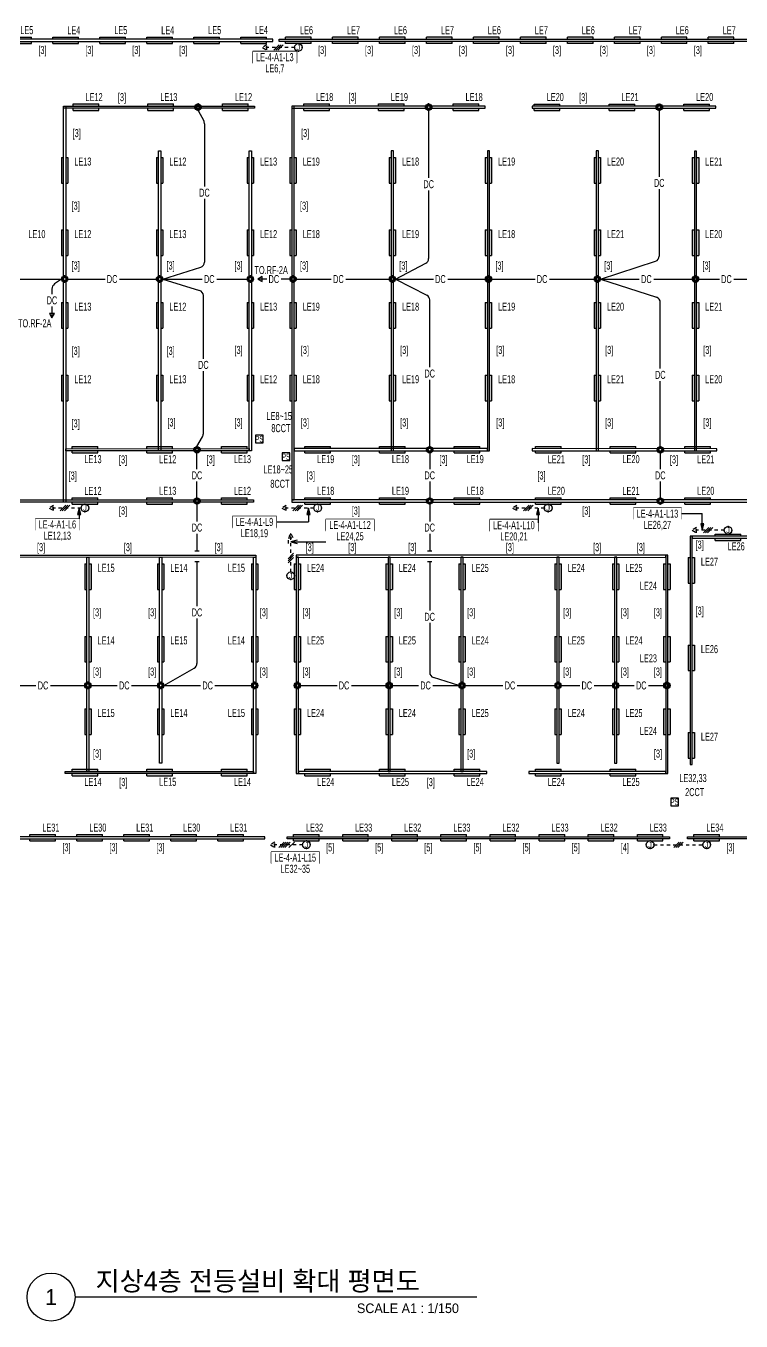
# Model space of a CAD drawing. Header units: millimetres. Extents: x 86947 to 500447, y -530175 to 1059536.
# Drawn here: x 297737 to 331235, y 360825 to 421509 of the extents above; entities that cross this region are included whole.
import ezdxf
from ezdxf.enums import TextEntityAlignment as Align

# ---------------------------------------------------------------- set-up
doc = ezdxf.new("R2010")
doc.units = ezdxf.units.MM
doc.header["$LTSCALE"] = 150
doc.set_wipeout_variables(frame=1)
doc.linetypes.add('D1', pattern=[3, 1, -1, 1])
for name, color, linetype in [('------01 Distribution Panel', 3, 'Continuous'), ('------03 Lighting Fixture', 3, 'Continuous'), ('------04 Lighting Switch', 2, 'Continuous'), ('------04 Number of Strands (가닥수)', 1, 'Continuous'), ('-----20 General Symbol', 3, 'Continuous'), ('-----23 Concealed or Exposed Wire', 4, 'D1'), ('-----25 Emergency Lighting Embeded Wire in Ceiling or Wall', 1, 'Continuous'), ('-----28 Race Way', 1, 'Continuous'), ('-----29 Indicator', 1, 'Continuous'), ('-----41 Drawing Title', 2, 'Continuous')]:
    doc.layers.add(name, color=color, linetype=linetype)
doc.styles.add('ELEC', font='')
doc.styles.get('ELEC').set_extended_font_data('Dotum')

# ---------------------------------------------------------------- blocks, each defined once
blk = doc.blocks.new('E17')
h = blk.add_hatch(color=256)
h.paths.add_polyline_path([(600, 100), (-600, 100), (-600, 0), (600, 0)])
h.paths.add_polyline_path([(600, -100), (-600, -100), (-600, -200), (600, -200)])
for p, q in [((-600, 100), (600, 100)), ((-600, 100), (-600, 0)), ((600, 100), (600, 0)), ((600, 100), (600, 0)), ((-600, -100), (-600, -200)), ((-600, -200), (600, -200)), ((600, -100), (600, -200))]:
    blk.add_line(p, q)
blk = doc.blocks.new('D01')
at = {"linetype": 'Continuous'}
blk.add_circle((0, 0), 150, dxfattribs=at)
for p in [(-150, 0), (0, 150), (150, 0), (0, -150)]:
    blk.add_point(p)
blk = doc.blocks.new('E01')
h = blk.add_hatch(color=256)
edge = h.paths.add_edge_path(flags=17)
edge.add_arc((0, 0), 75, 0, 360)
edge = h.paths.add_edge_path()
edge.add_arc((0, 0), 150, 0, 360)
blk.add_blockref('D01', (0, 0))
at = {"xscale": 0.5, "yscale": 0.5, "zscale": 0.5}
blk.add_blockref('D01', (0, 0), dxfattribs=at)
blk = doc.blocks.new('*U15')
blk.add_lwpolyline([(150, 0), (-150, 0), (-150, -300), (150, -300)], close=True)
at = {"style": 'ELEC', "width": 0.6}
blk.add_text('PS', height=250, dxfattribs=at).set_placement((0, -150), align=Align.MIDDLE)
blk = doc.blocks.new('O04')
blk.add_circle((0, 0), 150)
for p in [(-150, 0), (0, 150), (150, 0), (0, -150)]:
    blk.add_point(p)
at = {"style": 'ELEC'}
blk.add_text('J', height=214, dxfattribs=at).set_placement((0, 0), align=Align.MIDDLE)
blk = doc.blocks.new('O07')
blk.add_lwpolyline([(0, -100), (173, 0), (0, 100)], close=True)
blk = doc.blocks.new('*U44')
at = {"color": 0}
for p, q in [((-186, -106), (26, 106)), ((-106, -106), (106, 106)), ((-26, -106), (186, 106))]:
    blk.add_line(p, q, dxfattribs=at)
blk = doc.blocks.new('*U46')
at = {"color": 0}
for p, q in [((-306, -106), (-94, 106)), ((-226, -106), (-14, 106)), ((-146, -106), (66, 106)), ((-66, -106), (146, 106)), ((94, -106), (306, 106))]:
    blk.add_line(p, q, dxfattribs=at)

msp = doc.modelspace()

# ---------------------------------------------------------------- linework, layer by layer
at = {"layer": '------01 Distribution Panel', "color": 1, "elevation": 0}
for points in [[(308371, 419782), (310426, 419782), (310426, 420307), (308371, 420307)], [(326189, 398394), (328444, 398394), (328444, 398919), (326189, 398919)], [(298181, 397890), (300236, 397890), (300236, 398415), (298181, 398415)], [(307415, 398005), (309470, 398005), (309470, 398530), (307415, 398530)], [(311791, 397862), (314045, 397862), (314045, 398387), (311791, 398387)], [(319468, 397853), (321723, 397853), (321723, 398378), (319468, 398378)], [(309226, 382278), (311481, 382278), (311481, 382803), (309226, 382803)]]:
    msp.add_lwpolyline(points, close=True, dxfattribs=at)
at = {"layer": '-----23 Concealed or Exposed Wire', "elevation": 0}
for points in [[(310320, 420500), (308820, 420500)], [(300320, 398921), (298820, 398921)], [(311220, 398921), (309720, 398921)], [(322020, 398920), (320520, 398920)], [(310140, 395928), (310140, 397728)], [(330445, 397880), (328945, 397880)], [(310695, 383140), (309195, 383140)], [(327155, 383140), (329445, 383140)]]:
    msp.add_lwpolyline(points, dxfattribs=at)
at = {"layer": '-----25 Emergency Lighting Embeded Wire in Ceiling or Wall'}
for p, q in [((305800, 417550), (306064, 417059)), ((316600, 417550), (316600, 414384)), ((327400, 417549), (327400, 414444)), ((306099, 416917), (306099, 413987)), ((306099, 413405), (306099, 410440)), ((316600, 413802), (316600, 410607)), ((327400, 413862), (327400, 410721)), ((315051, 409648), (316466, 410386)), ((324651, 409648), (327227, 410483)), ((297368, 409648), (299400, 409648)), ((299400, 409648), (299081, 409417)), ((299700, 409648), (301446, 409648)), ((302118, 409648), (303849, 409648)), ((304149, 409648), (305924, 410201)), ((304149, 409648), (305991, 409648)), ((304149, 409648), (305873, 409116)), ((306672, 409648), (308100, 409648)), ((309017, 409648), (308600, 409648)), ((310100, 409648), (309697, 409648)), ((310400, 409648), (312042, 409648)), ((312723, 409648), (314751, 409648)), ((315051, 409648), (316823, 409648)), ((315051, 409648), (316515, 408892)), ((317494, 409648), (319451, 409648)), ((319476, 409648), (321585, 409648)), ((322257, 409648), (324351, 409648)), ((324651, 409648), (326467, 409648)), ((324651, 409648), (327277, 408793)), ((327148, 409647), (328950, 409647)), ((329250, 409647), (330222, 409647)), ((330893, 409647), (331850, 409647)), ((298957, 409174), (298957, 408942)), ((306049, 405916), (306049, 408877)), ((316650, 405512), (316650, 408670)), ((327450, 405451), (327450, 408555)), ((298957, 408360), (298957, 407827)), ((306049, 402410), (306049, 405335)), ((316650, 401801), (316650, 404930)), ((327450, 401800), (327450, 404869)), ((305750, 401801), (306011, 402262)), ((305750, 400742), (305750, 401501)), ((316650, 401501), (316650, 400742)), ((327450, 401500), (327450, 400741)), ((305750, 399401), (305750, 400160)), ((316650, 400160), (316650, 399401)), ((327450, 400159), (327450, 399400)), ((305750, 399101), (305750, 398296)), ((316650, 399101), (316650, 398296)), ((305750, 397715), (305750, 396910)), ((316650, 397714), (316650, 396910)), ((305650, 396910), (305850, 396910)), ((316550, 396910), (316750, 396910)), ((305650, 396410), (305850, 396410)), ((305750, 396410), (305750, 394320)), ((316550, 396410), (316750, 396410)), ((316650, 396410), (316650, 394115)), ((305750, 393738), (305750, 391636)), ((316650, 393534), (316650, 391219)), ((304199, 390608), (305624, 391419)), ((318011, 390608), (316825, 390980)), ((296590, 390608), (298207, 390608)), ((298887, 390608), (300489, 390608)), ((300789, 390608), (302016, 390608)), ((302687, 390608), (303899, 390608)), ((304199, 390608), (305921, 390608)), ((306593, 390608), (308300, 390608)), ((310600, 390608), (312310, 390608)), ((312981, 390608), (314676, 390608)), ((314901, 390608), (316128, 390608)), ((316799, 390608), (318011, 390608)), ((318311, 390608), (320082, 390608)), ((320753, 390608), (322510, 390608)), ((322810, 390608), (323682, 390608)), ((324353, 390608), (325211, 390608)), ((325511, 390608), (326230, 390608)), ((326901, 390608), (327606, 390608))]:
    msp.add_line(p, q, dxfattribs=at)
for centre, radius, start, end in [((305799, 416917), 300, 0, 28.23034), ((305849, 410440), 250, 287.29608, 0), ((316350, 410607), 250, 297.52777, 0), ((327150, 410721), 250, 287.96094, 0), ((299257, 409174), 300, 125.91108, 180), ((305799, 408877), 250, 0, 72.84343), ((316400, 408670), 250, 0, 62.66155), ((327200, 408555), 250, 0, 71.96102), ((305749, 402410), 300, 330.53682, 0), ((305500, 391636), 250, 299.62401, 359.99987), ((316900, 391219), 250, 180.00012, 252.59734)]:
    msp.add_arc(centre, radius, start, end, dxfattribs=at)
at = {"layer": '-----28 Race Way', "elevation": 0}
for points in [[(276700, 420780), (309300, 420780), (309300, 420880), (276700, 420880)], [(342200, 420780), (309600, 420780), (309600, 420880), (342200, 420880)], [(308450, 417750), (308450, 417650), (299500, 417650), (299500, 417750)], [(299500, 417750), (299600, 417750), (299600, 399201), (299500, 399201)], [(310200, 417750), (310200, 417650), (319250, 417650), (319250, 417750)], [(310300, 417750), (310200, 417750), (310200, 399301), (310300, 399301)], [(321451, 417749), (321451, 417649), (330050, 417649), (330050, 417749)], [(303949, 415648), (304049, 415648), (304049, 401602), (303949, 401602)], [(308200, 415648), (308300, 415648), (308300, 401602), (308200, 401602)], [(314951, 415648), (314851, 415648), (314851, 401602), (314951, 401602)], [(319451, 415648), (319351, 415648), (319351, 401602), (319451, 401602)], [(324551, 415648), (324451, 415648), (324451, 401602), (324551, 401602)], [(329150, 415647), (329050, 415647), (329050, 401600), (329150, 401600)], [(308200, 401702), (308200, 401602), (299600, 401601), (299600, 401701)], [(310300, 401702), (310300, 401602), (319351, 401602), (319351, 401702)], [(321451, 401702), (321451, 401602), (330100, 401600), (330100, 401700)], [(308400, 399301), (308400, 399201), (278000, 399200), (278000, 399300)], [(310200, 399301), (310200, 399201), (340900, 399200), (340900, 399300)], [(328850, 386900), (328950, 386900), (328950, 397600), (328850, 397600)], [(328950, 397600), (328950, 397500), (339600, 397500), (339600, 397600)], [(291194, 396609), (291194, 396709), (308500, 396710), (308500, 396610)], [(300589, 396610), (300689, 396610), (300690, 386579), (300590, 386579)], [(303999, 396610), (304099, 396610), (304100, 386959), (304000, 386959)], [(308400, 396610), (308500, 396610), (308500, 386479), (308400, 386479)], [(327706, 396609), (327706, 396709), (310400, 396710), (310400, 396610)], [(310500, 396610), (310400, 396610), (310400, 386479), (310500, 386479)], [(314801, 396610), (314701, 396610), (314700, 386579), (314800, 386579)], [(318211, 396610), (318111, 396610), (318110, 386579), (318210, 386579)], [(322710, 396610), (322610, 396610), (322609, 386959), (322709, 386959)], [(325411, 396610), (325311, 396610), (325310, 386959), (325410, 386959)], [(327806, 396709), (327706, 396709), (327706, 386478), (327806, 386478)], [(308400, 386579), (308400, 386479), (299579, 386479), (299579, 386579)], [(310500, 386579), (310500, 386479), (319321, 386479), (319321, 386579)], [(321300, 386578), (321300, 386478), (327706, 386478), (327706, 386578)], [(291025, 383420), (308925, 383420), (308925, 383520), (291025, 383520)], [(327875, 383420), (309975, 383420), (309975, 383520), (327875, 383520)], [(342025, 383420), (328725, 383420), (328725, 383520), (342025, 383520)]]:
    msp.add_lwpolyline(points, close=True, dxfattribs=at)
at = {"layer": '-----29 Indicator', "color": 1}
for p, q in [((310970, 398921), (310895, 398621)), ((311045, 398621), (310970, 398921)), ((310895, 398621), (311045, 398621)), ((329494, 398180), (329344, 398180)), ((329344, 398180), (329419, 397880)), ((329419, 397880), (329494, 398180)), ((310040, 397262), (310040, 397412)), ((310440, 397412), (310140, 397337)), ((310140, 397337), (310440, 397262))]:
    msp.add_line(p, q, dxfattribs=at)
at = {"layer": '-----29 Indicator'}
for p, q in [((310970, 398921), (310970, 398268)), ((329419, 397880), (329419, 398656))]:
    msp.add_line(p, q, dxfattribs=at)
at = {"layer": '-----41 Drawing Title', "color": 7}
msp.add_line((318861, 361950), (300039, 361950), dxfattribs=at)
msp.add_circle((298914, 361950), 1125, dxfattribs=at)

# ---------------------------------------------------------------- block references
at = {"layer": '------03 Lighting Fixture', "color": 3, "xscale": -1}
for p, rotation in [((297400, 420780), 180), ((299600, 420780), 180), ((301800, 420780), 180), ((304000, 420780), 180), ((306200, 420780), 180), ((308400, 420780), 180), ((300550, 417650), 180), ((304050, 417650), 180), ((307550, 417650), 180), ((311350, 417650), 180), ((314850, 417650), 180), ((318350, 417650), 180), ((322150, 417649), 180), ((325650, 417649), 180), ((329150, 417649), 180), ((299500, 414747), 90), ((303949, 414747), 90), ((308200, 414747), 90), ((310200, 414747), 90), ((314851, 414747), 90), ((319351, 414747), 90), ((324451, 414747), 90), ((329050, 414747), 90), ((299500, 411347), 90), ((303949, 411347), 90), ((308200, 411347), 90), ((310200, 411347), 90), ((314851, 411347), 90), ((319351, 411347), 90), ((324451, 411347), 90), ((329050, 411347), 90), ((299500, 407947), 90), ((303949, 407947), 90), ((308200, 407947), 90), ((310200, 407947), 90), ((314851, 407947), 90), ((319351, 407947), 90), ((324451, 407947), 90), ((329050, 407947), 90), ((299500, 404547), 90), ((303949, 404547), 90), ((308200, 404547), 90), ((310200, 404547), 90), ((314851, 404547), 90), ((319351, 404547), 90), ((324451, 404547), 90), ((329050, 404547), 90), ((300500, 401601), 180), ((304000, 401601), 180), ((307500, 401601), 180), ((311400, 401601), 180), ((314900, 401601), 180), ((318400, 401601), 180), ((322200, 401600), 180), ((325700, 401600), 180), ((329200, 401600), 180), ((300500, 399201), 180), ((304000, 399201), 180), ((307500, 399201), 180), ((311400, 399201), 180), ((314900, 399201), 180), ((318400, 399201), 180), ((322200, 399200), 180), ((325700, 399200), 180), ((329200, 399200), 180), ((330625, 397500), 180), ((300589, 395708), 90), ((303999, 395708), 90), ((308400, 395708), 90), ((310400, 395708), 90), ((314701, 395708), 90), ((318111, 395708), 90), ((322610, 395708), 90), ((325311, 395708), 90), ((327706, 395708), 90), ((328850, 396000), 90), ((300589, 392308), 90), ((303999, 392308), 90), ((308400, 392308), 90), ((310400, 392308), 90), ((314701, 392308), 90), ((318111, 392308), 90), ((322610, 392308), 90), ((325311, 392308), 90), ((327706, 392308), 90), ((328850, 391900), 90), ((300589, 388908), 90), ((303999, 388908), 90), ((308400, 388908), 90), ((310400, 388908), 90), ((314701, 388908), 90), ((318111, 388908), 90), ((322610, 388908), 90), ((325311, 388908), 90), ((327706, 388908), 90), ((328850, 387800), 90), ((300500, 386479), 180), ((304000, 386479), 180), ((307500, 386479), 180), ((311400, 386479), 180), ((314900, 386479), 180), ((318400, 386479), 180), ((322200, 386478), 180), ((325700, 386478), 180), ((298525, 383420), 180), ((300725, 383420), 180), ((302925, 383420), 180), ((305125, 383420), 180), ((307325, 383420), 180), ((310875, 383420), 180), ((313175, 383420), 180), ((315475, 383420), 180), ((317775, 383420), 180), ((320075, 383420), 180), ((322375, 383420), 180), ((324675, 383420), 180), ((326975, 383420), 180), ((329625, 383420), 180)]:
    msp.add_blockref('E17', p, dxfattribs=dict(at, rotation=rotation))
at = {"layer": '------03 Lighting Fixture', "color": 3, "rotation": 180.0000000000019}
for p in [(310500, 420780), (312700, 420780), (314900, 420780), (317100, 420780), (319300, 420780), (321500, 420780), (323700, 420780), (325900, 420780), (328100, 420780), (330300, 420780)]:
    msp.add_blockref('E17', p, dxfattribs=at)
at = {"layer": '------03 Lighting Fixture'}
for p in [(305800, 417700), (316600, 417700), (327400, 417699), (299550, 409648), (303999, 409648), (308250, 409648), (310250, 409648), (314901, 409648), (319401, 409648), (324501, 409648), (329100, 409647), (305750, 401651), (316650, 401651), (327450, 401650), (305750, 399251), (316650, 399251), (300639, 390608), (304049, 390608), (308450, 390608), (310450, 390608), (314751, 390608), (318161, 390608), (322660, 390608), (325361, 390608), (327756, 390608)]:
    msp.add_blockref('E01', p, dxfattribs=at)
at = {"layer": '------04 Lighting Switch', "xscale": 1.2, "yscale": 1.2, "zscale": 1.2}
for p in [(308670, 402330), (309920, 401500), (328120, 385330)]:
    msp.add_blockref('*U15', p, dxfattribs=at)
at = {"layer": '------04 Number of Strands (가닥수)', "xscale": 1.2, "yscale": 1.2, "zscale": 1.2}
for p in [(299570, 398921), (310470, 398921), (321270, 398920), (329695, 397880), (328300, 383140)]:
    msp.add_blockref('*U44', p, dxfattribs=at)
at = {"layer": '------04 Number of Strands (가닥수)', "xscale": -1.2, "yscale": 1.2, "zscale": 1.2, "rotation": 90}
msp.add_blockref('*U44', (310140, 396578), dxfattribs=at)
at = {"layer": '-----20 General Symbol', "xscale": 1.2, "yscale": 1.2, "zscale": 1.2}
for p in [(310500, 420500), (300500, 398921), (311400, 398921), (322200, 398920), (330625, 397880), (310140, 395748), (310875, 383140), (326975, 383140), (329625, 383140)]:
    msp.add_blockref('O04', p, dxfattribs=at)
at = {"layer": '-----23 Concealed or Exposed Wire', "xscale": 1.199999999953434, "yscale": 1.199999999953434, "zscale": 1.199999999953434}
for p, rotation in [((309028, 420500), 180), ((299028, 398921), 180), ((309928, 398921), 180), ((320728, 398920), 180), ((310140, 397520), 89.99999999999999), ((329153, 397880), 180), ((309403, 383140), 180)]:
    msp.add_blockref('O07', p, dxfattribs=dict(at, rotation=rotation))
at = {"layer": '-----25 Emergency Lighting Embeded Wire in Ceiling or Wall', "xscale": 1.199999999953434, "yscale": 1.199999999953434, "zscale": 1.199999999953434}
for p, rotation in [((308808, 409648), 180), ((298957, 408035), 270)]:
    msp.add_blockref('O07', p, dxfattribs=dict(at, rotation=rotation))

# ---------------------------------------------------------------- texts
at = {"layer": '------04 Lighting Switch', "style": 'ELEC', "width": 0.7}
for s, p in [('LE5', (297780, 421307)), ('LE4', (299980, 421307)), ('LE5', (302180, 421307)), ('LE4', (304380, 421307)), ('LE5', (306580, 421307)), ('LE4', (308771, 421321)), ('LE6', (310880, 421307)), ('LE7', (313080, 421307)), ('LE6', (315280, 421307)), ('LE7', (317480, 421307)), ('LE6', (319680, 421307)), ('LE7', (321880, 421307)), ('LE6', (324080, 421307)), ('LE7', (326280, 421307)), ('LE6', (328480, 421307)), ('LE7', (330680, 421307)), ('LE12', (300930, 418177)), ('LE13', (304430, 418177)), ('LE12', (307930, 418177)), ('LE18', (311730, 418177)), ('LE19', (315230, 418177)), ('LE18', (318730, 418177)), ('LE20', (322530, 418176)), ('LE21', (326030, 418176)), ('LE20', (329530, 418176)), ('LE13', (300403, 415155, 0)), ('LE12', (304852, 415155)), ('LE13', (309103, 415155)), ('LE19', (311103, 415155)), ('LE18', (315754, 415155)), ('LE19', (320254, 415155)), ('LE20', (325354, 415155)), ('LE21', (329953, 415155)), ('LE10', (298252, 411755)), ('LE12', (300403, 411755, 0)), ('LE13', (304852, 411755)), ('LE12', (309103, 411755)), ('LE18', (311103, 411755)), ('LE19', (315754, 411755)), ('LE18', (320254, 411755)), ('LE21', (325354, 411755)), ('LE20', (329953, 411755)), ('LE13', (300403, 408355, 0)), ('LE12', (304852, 408355)), ('LE13', (309103, 408355)), ('LE19', (311103, 408355)), ('LE18', (315754, 408355)), ('LE19', (320254, 408355)), ('LE20', (325354, 408355)), ('LE21', (329953, 408355)), ('LE12', (300403, 404955, 0)), ('LE13', (304852, 404955)), ('LE12', (309103, 404955)), ('LE18', (311103, 404955)), ('LE19', (315754, 404955)), ('LE18', (320254, 404955)), ('LE21', (325354, 404955)), ('LE20', (329953, 404955)), ('LE8~15', (309602, 403230)), ('8CCT', (309680, 402662)), ('LE13', (300880, 401211)), ('LE12', (304380, 401211)), ('LE13', (307880, 401211)), ('LE19', (311780, 401211)), ('LE18', (315280, 401211)), ('LE19', (318780, 401211)), ('LE21', (322580, 401210)), ('LE20', (326080, 401210)), ('LE21', (329580, 401210)), ('LE18~25', (309557, 400729, 0)), ('LE12', (300880, 399728)), ('LE13', (304380, 399728)), ('LE12', (307880, 399728)), ('8CCT', (309634, 400057, 0)), ('LE18', (311780, 399728)), ('LE19', (315280, 399728)), ('LE18', (318780, 399728)), ('LE20', (322580, 399727)), ('LE21', (326080, 399727)), ('LE20', (329580, 399727)), ('LE26', (331005, 397127)), ('LE15', (301493, 396117)), ('LE14', (304902, 396117)), ('LE15', (307597, 396117)), ('LE24', (311303, 396117)), ('LE24', (315604, 396117)), ('LE25', (319014, 396117)), ('LE24', (323513, 396117)), ('LE25', (326214, 396117)), ('LE27', (329753, 396408)), ('LE24', (326893, 395279)), ('LE14', (301493, 392717)), ('LE15', (304902, 392717)), ('LE14', (307597, 392717)), ('LE25', (311303, 392717)), ('LE25', (315604, 392717)), ('LE24', (319014, 392717)), ('LE25', (323513, 392717)), ('LE24', (326214, 392717)), ('LE23', (326893, 391879)), ('LE26', (329753, 392308)), ('LE15', (301493, 389317)), ('LE14', (304902, 389317)), ('LE15', (307597, 389317)), ('LE24', (311303, 389317)), ('LE24', (315604, 389317)), ('LE25', (319014, 389317)), ('LE24', (323513, 389317)), ('LE25', (326214, 389317)), ('LE24', (326893, 388479)), ('LE27', (329753, 388208)), ('LE14', (300880, 386089)), ('LE15', (304380, 386089)), ('LE14', (307880, 386089)), ('LE24', (311780, 386089)), ('LE25', (315280, 386089)), ('LE24', (318780, 386089)), ('LE24', (322580, 386088)), ('LE25', (326080, 386088)), ('LE32,33', (328983, 386236)), ('2CCT', (329061, 385611)), ('LE31', (298905, 383947)), ('LE30', (301105, 383947)), ('LE31', (303305, 383947)), ('LE30', (305505, 383947)), ('LE31', (307705, 383947)), ('LE32', (311255, 383947)), ('LE33', (313555, 383947)), ('LE32', (315855, 383947)), ('LE33', (318155, 383947)), ('LE32', (320455, 383947)), ('LE33', (322755, 383947)), ('LE32', (325055, 383947)), ('LE33', (327355, 383947)), ('LE34', (330005, 383947))]:
    msp.add_text(s, height=375, dxfattribs=at).set_placement(p, align=Align.MIDDLE)
at = {"layer": '-----25 Emergency Lighting Embeded Wire in Ceiling or Wall', "style": 'ELEC', "width": 0.7}
for s, p in [('DC', (306099, 413696)), ('DC', (316600, 414093)), ('DC', (327400, 414153)), ('TO.RF-2A', (309224, 410070)), ('DC', (301775, 409648)), ('DC', (306324, 409648)), ('DC', (309350, 409648)), ('DC', (312376, 409648)), ('DC', (317151, 409648)), ('DC', (321914, 409648)), ('DC', (326801, 409648)), ('DC', (330550, 409647)), ('DC', (298957, 408651, 0)), ('TO.RF-2A', (298151, 407576)), ('DC', (306049, 405626)), ('DC', (316650, 405221)), ('DC', (327450, 405160)), ('DC', (305750, 400451)), ('DC', (316650, 400451)), ('DC', (327450, 400450)), ('DC', (305750, 398005)), ('DC', (316650, 398005)), ('DC', (305750, 394029)), ('DC', (316650, 393824)), ('DC', (298540, 390608)), ('DC', (302344, 390608)), ('DC', (306249, 390608)), ('DC', (312638, 390608)), ('DC', (316456, 390608)), ('DC', (320410, 390608)), ('DC', (324010, 390608)), ('DC', (326558, 390608))]:
    msp.add_text(s, height=375, dxfattribs=at).set_placement(p, align=Align.MIDDLE)
at = {"layer": '-----28 Race Way', "style": 'ELEC', "width": 0.7}
for s, p in [('[3]', (298511, 420333)), ('[3]', (300711, 420333)), ('[3]', (302911, 420333)), ('[3]', (305111, 420333)), ('[3]', (311611, 420333)), ('[3]', (313811, 420333)), ('[3]', (316011, 420333)), ('[3]', (318211, 420333)), ('[3]', (320411, 420333)), ('[3]', (322611, 420333)), ('[3]', (324811, 420333)), ('[3]', (327011, 420333)), ('[3]', (329211, 420333)), ('[3]', (302237, 418124)), ('[3]', (313037, 418124)), ('[3]', (323837, 418123)), ('[3]', (300115, 416439, 0)), ('[3]', (310815, 416439)), ('[3]', (300065, 413037, 0)), ('[3]', (310765, 413037)), ('[3]', (300065, 410232, 0)), ('[3]', (304514, 410232)), ('[3]', (307695, 410232)), ('[3]', (310765, 410232)), ('[3]', (315416, 410232)), ('[3]', (319916, 410232)), ('[3]', (325016, 410232)), ('[3]', (329615, 410232)), ('[3]', (300065, 406237, 0)), ('[3]', (304514, 406237)), ('[3]', (307695, 406280)), ('[3]', (300065, 402837, 0)), ('[3]', (304554, 402880)), ('[3]', (307695, 402880)), ('[3]', (302286, 401150)), ('[3]', (306391, 401150)), ('[3]', (313186, 401150)), ('[3]', (317291, 401150)), ('[3]', (323986, 401149)), ('[3]', (328091, 401149)), ('[3]', (299926, 400391)), ('[3]', (311086, 400396)), ('[3]', (321886, 400395)), ('[3]', (302286, 398750)), ('[3]', (323986, 398749)), ('[3]', (302513, 397038)), ('[3]', (306763, 397038)), ('[3]', (311027, 397038)), ('[3]', (315837, 397038)), ('[3]', (324492, 397038)), ('[3]', (326542, 397038)), ('[3]', (329292, 397159)), ('[3]', (301070, 393985)), ('[3]', (303650, 393985)), ('[3]', (308881, 393985)), ('[3]', (310881, 393985)), ('[3]', (315182, 393985)), ('[3]', (318591, 393985)), ('[3]', (323090, 393985)), ('[3]', (325791, 393985)), ('[3]', (327337, 393985)), ('[3]', (329292, 394058)), ('[3]', (301070, 391209)), ('[3]', (303650, 391209)), ('[3]', (308881, 391209)), ('[3]', (310881, 391209)), ('[3]', (315182, 391209)), ('[3]', (318591, 391209)), ('[3]', (323090, 391209)), ('[3]', (325791, 391209)), ('[3]', (327337, 391209)), ('[3]', (301070, 387368)), ('[3]', (318591, 387368)), ('[3]', (327343, 387368)), ('[3]', (302301, 386030)), ('[3]', (316701, 386030)), ('[3]', (299636, 382973)), ('[3]', (301836, 382973)), ('[3]', (304036, 382973)), ('[5]', (311986, 382973)), ('[5]', (314286, 382973)), ('[5]', (316586, 382973)), ('[5]', (318886, 382973)), ('[5]', (321186, 382973)), ('[5]', (323486, 382973)), ('[4]', (325786, 382973)), ('[3]', (330736, 382973))]:
    msp.add_text(s, height=375, dxfattribs=at).set_placement(p, align=Align.MIDDLE)
for p in [(310805, 406280), (315456, 406280), (319956, 406280), (325056, 406280), (329655, 406280), (310805, 402880), (315456, 402880), (319956, 402880), (325056, 402880), (329655, 402880)]:
    msp.add_text('[3]', height=375, rotation=359.99985, dxfattribs=at).set_placement(p, align=Align.MIDDLE)
at = {"layer": '-----41 Drawing Title', "color": 2, "style": 'ELEC'}
msp.add_text('지상4층 전등설비 확대 평면도', height=900, dxfattribs=at).set_placement((300998, 362250))
at = {"layer": '-----41 Drawing Title', "color": 7, "style": 'ELEC'}
msp.add_text('1', height=750, dxfattribs=at).set_placement((298914, 361950), align=Align.MIDDLE)
at = {"layer": '-----41 Drawing Title', "style": 'ELEC'}
msp.add_text('SCALE A1 : 1/150', height=450, dxfattribs=at).set_placement((318019, 361200), align=Align.RIGHT)

# ---------------------------------------------------------------- next in the draw order: wipeouts: each hides what was drawn before it
at = {"color": 1}
for points in [[(308371, 419782), (310426, 419782), (310426, 420307), (308371, 420307)], [(326189, 398394), (328444, 398394), (328444, 398919), (326189, 398919)], [(298181, 397890), (300236, 397890), (300236, 398415), (298181, 398415)], [(307415, 398005), (309470, 398005), (309470, 398530), (307415, 398530)], [(311791, 397862), (314045, 397862), (314045, 398387), (311791, 398387)], [(319468, 397853), (321723, 397853), (321723, 398378), (319468, 398378)], [(309226, 382278), (311481, 382278), (311481, 382803), (309226, 382803)]]:
    msp.add_wipeout(points, dxfattribs=at)

# ---------------------------------------------------------------- next in the draw order: linework, layer by layer
at = {"layer": '-----29 Indicator', "color": 1}
for p, q in [((300236, 398921), (300161, 398621)), ((300311, 398621), (300236, 398921)), ((321723, 398920), (321648, 398620)), ((321798, 398620), (321723, 398920)), ((300161, 398621), (300311, 398621)), ((321648, 398620), (321798, 398620))]:
    msp.add_line(p, q, dxfattribs=at)
at = {"layer": '-----29 Indicator'}
for p, q in [((300236, 398921), (300236, 398415)), ((321723, 398920), (321723, 398228))]:
    msp.add_line(p, q, dxfattribs=at)

# ---------------------------------------------------------------- next in the draw order: block references
at = {"layer": '------03 Lighting Fixture'}
msp.add_blockref('E01', (327450, 399250), dxfattribs=at)
at = {"layer": '------04 Number of Strands (가닥수)', "xscale": 1.2, "yscale": 1.2, "zscale": 1.2}
for name, p in [('*U44', (309570, 420500)), ('*U46', (309945, 383140))]:
    msp.add_blockref(name, p, dxfattribs=at)

# ---------------------------------------------------------------- next in the draw order: texts
at = {"layer": '-----28 Race Way', "style": 'ELEC', "width": 0.7}
msp.add_text('[3]', height=375, dxfattribs=at).set_placement((313186, 398750), align=Align.MIDDLE)

# ---------------------------------------------------------------- next in the draw order: wipeouts: each hides what was drawn before it
at = {"color": 1}
for points in [[(308371, 419257), (310426, 419257), (310426, 419782), (308371, 419782)], [(326189, 397869), (328444, 397869), (328444, 398394), (326189, 398394)], [(298181, 397365), (300236, 397365), (300236, 397890), (298181, 397890)], [(307415, 397480), (309470, 397480), (309470, 398005), (307415, 398005)], [(311791, 397337), (314045, 397337), (314045, 397862), (311791, 397862)], [(319468, 397328), (321723, 397328), (321723, 397853), (319468, 397853)], [(309226, 381753), (311481, 381753), (311481, 382278), (309226, 382278)]]:
    msp.add_wipeout(points, dxfattribs=at)

# ---------------------------------------------------------------- next in the draw order: linework, layer by layer
at = {"layer": '-----29 Indicator'}
for p, q in [((309470, 398268), (310970, 398268)), ((328444, 398656), (329419, 398656)), ((310140, 397337), (311791, 397337))]:
    msp.add_line(p, q, dxfattribs=at)

# ---------------------------------------------------------------- next in the draw order: texts
at = {"layer": '-----28 Race Way', "style": 'ELEC', "width": 0.7}
for p in [(298448, 397038), (313027, 397038), (320407, 397038)]:
    msp.add_text('[3]', height=375, dxfattribs=at).set_placement(p, align=Align.MIDDLE)
at = {"style": 'ELEC', "width": 0.6}
for s, p in [('LE-4-A1-L3', (309398, 420044)), ('LE6,7', (309398, 419519)), ('LE-4-A1-L13', (327316, 398656)), ('LE-4-A1-L6', (299209, 398152)), ('LE-4-A1-L9', (308442, 398268)), ('LE-4-A1-L12', (312918, 398125)), ('LE-4-A1-L10', (320595, 398115)), ('LE26,27', (327316, 398131)), ('LE12,13', (299209, 397627)), ('LE18,19', (308442, 397743)), ('LE24,25', (312918, 397600)), ('LE20,21', (320595, 397590)), ('LE-4-A1-L15', (310354, 382541)), ('LE32~35', (310354, 382016))]:
    msp.add_text(s, height=375, dxfattribs=at).set_placement(p, align=Align.MIDDLE_CENTER)

doc.saveas('drawing.dxf')
